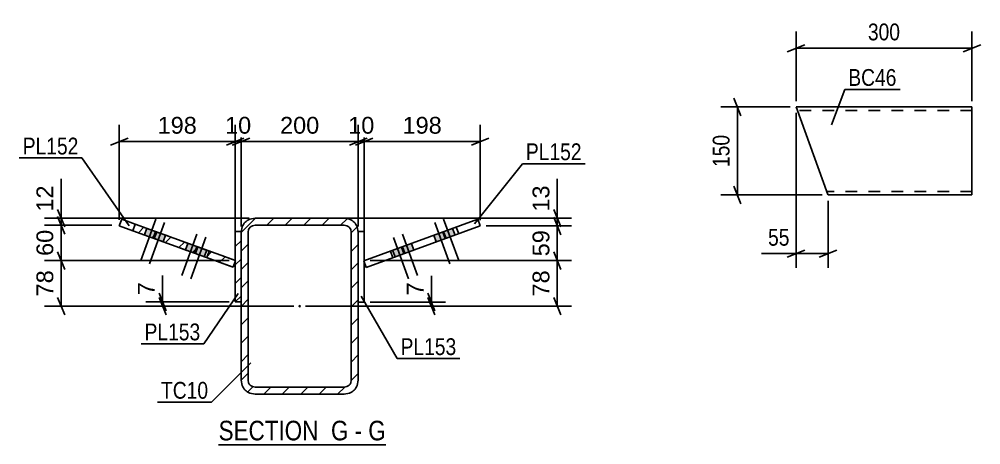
# Model space of a CAD drawing. Header units: millimetres. Extents: x 0 to 841, y 0 to 594.
# Drawn here: x 378.8 to 542.8, y 147.5 to 220 of the extents above; entities that cross this region are included whole.
import ezdxf

# ---------------------------------------------------------------- set-up
doc = ezdxf.new("R2010")
doc.units = ezdxf.units.MM
doc.linetypes.add('DXK_LINE_DOT2', pattern=[3.9198, 1.9599, -1.9599])
doc.linetypes.add('DXK_LINE_DOT3', pattern=[5.9187, 2.979, -0.9799, 0.9799, -0.9799])
doc.styles.add('Arial', font='arial.ttf', dxfattribs={"height": 0.2})
doc.styles.add('Arial Narrow', font='ARIALN.TTF', dxfattribs={"height": 0.2})

# ---------------------------------------------------------------- blocks, each defined once
blk = doc.blocks.new('Unknown-284856302-17 - 27650')
at = {"color": 6, "linetype": 'Continuous'}
blk.add_line((412.8, 147.52), (441.3, 147.52), dxfattribs=at)
at = {"color": 0, "linetype": 'Continuous'}
for points in [[(430.91, 148.27), (430.91, 151.77), (412.8, 151.77), (412.8, 148.27)], [(434.94, 148.27), (434.94, 151.77), (431.96, 151.77), (431.96, 148.27)], [(437.27, 148.27), (437.27, 151.77), (435.99, 151.77), (435.99, 148.27)], [(441.3, 148.27), (441.3, 151.77), (438.32, 151.77), (438.32, 148.27)]]:
    blk.add_wipeout(points, dxfattribs=at)
at = {"color": 7, "linetype": 'Continuous', "style": 'Arial Narrow'}
for s, p in [('SECTION ', (412.8, 148.27)), ('G', (431.96, 148.27)), ('G', (438.32, 148.27)), ('-', (435.99, 148.27))]:
    blk.add_text(s, height=3.34, dxfattribs=at).set_placement(p)
blk = doc.blocks.new('Bolt-284856302-27765 - 27650')
at = {"linetype": 'Continuous'}
for points in [[(449.89, 182.09), (451.59, 182.71), (451.17, 183.84), (449.48, 183.22)], [(451.42, 182.65), (453.11, 183.26), (452.7, 184.39), (451.01, 183.78)], [(442.88, 179.54), (444.57, 180.16), (444.16, 181.28), (442.47, 180.67)], [(444.41, 180.1), (446.1, 180.71), (445.69, 181.84), (444, 181.22)]]:
    blk.add_hatch(color=1, dxfattribs=at).paths.add_polyline_path(points)
at = {"color": 1, "linetype": 'Continuous'}
for p, q in [((449.65, 185.41), (452.21, 178.36)), ((451.17, 185.96), (453.74, 178.92)), ((451.01, 183.78), (451.42, 182.65)), ((451.17, 183.84), (451.59, 182.71)), ((452.7, 184.39), (453.11, 183.26)), ((442.63, 182.86), (445.2, 175.81)), ((444.16, 183.41), (446.73, 176.36)), ((449.48, 183.22), (449.89, 182.09)), ((442.47, 180.67), (442.88, 179.54)), ((444, 181.22), (444.41, 180.1)), ((444.16, 181.28), (444.57, 180.16)), ((445.69, 181.84), (446.1, 180.71))]:
    blk.add_line(p, q, dxfattribs=at)
blk = doc.blocks.new('Bolt-284856302-27768 - 27650')
at = {"linetype": 'Continuous'}
for points in [[(400.14, 183.28), (401.83, 182.67), (402.24, 183.79), (400.55, 184.41)], [(401.65, 182.73), (403.34, 182.12), (403.75, 183.24), (402.06, 183.86)], [(407.16, 180.73), (408.85, 180.11), (409.26, 181.24), (407.57, 181.85)], [(408.67, 180.18), (410.36, 179.56), (410.77, 180.69), (409.08, 181.3)]]:
    blk.add_hatch(color=1, dxfattribs=at).paths.add_polyline_path(points)
at = {"color": 1, "linetype": 'Continuous'}
for p, q in [((402.08, 185.98), (399.51, 178.93)), ((403.59, 185.43), (401.02, 178.38)), ((400.55, 184.41), (400.14, 183.28)), ((402.06, 183.86), (401.65, 182.73)), ((402.24, 183.79), (401.83, 182.67)), ((403.75, 183.24), (403.34, 182.12)), ((409.1, 183.43), (406.53, 176.38)), ((410.61, 182.88), (408.04, 175.83)), ((407.57, 181.85), (407.16, 180.73)), ((409.08, 181.3), (408.67, 180.18)), ((409.26, 181.24), (408.85, 180.11)), ((410.77, 180.69), (410.36, 179.56))]:
    blk.add_line(p, q, dxfattribs=at)
blk = doc.blocks.new('Part-284856302-27656 - 27650')
at = {"linetype": 'Continuous'}
h = blk.add_hatch(dxfattribs=at)
h.set_pattern_fill('', scale=0.7, style=0, pattern_type=0)
h.set_pattern_definition([(45, (416.6192, 158.5353), (-1.57154, 1.57154), [])])
h.paths.add_polyline_path([(416.62, 183.74), (416.62, 158.54), (416.8, 157.62), (417.32, 156.84), (418.1, 156.32), (419.02, 156.14), (434.22, 156.14), (435.14, 156.32), (435.92, 156.84), (436.44, 157.62), (436.62, 158.54), (436.62, 183.74), (436.44, 184.65), (435.92, 185.43), (435.14, 185.95), (434.22, 186.14), (419.02, 186.14), (418.1, 185.95), (417.32, 185.43), (416.8, 184.65)])
h.paths.add_polyline_path([(418.17, 184.58), (418.56, 184.84), (419.02, 184.94), (434.22, 184.94), (434.68, 184.84), (435.07, 184.58), (435.33, 184.19), (435.42, 183.74), (435.42, 158.54), (435.33, 158.08), (435.07, 157.69), (434.68, 157.43), (434.22, 157.34), (419.02, 157.34), (418.56, 157.43), (418.17, 157.69), (417.91, 158.08), (417.82, 158.54), (417.82, 183.74), (417.91, 184.19)])
blk.add_hatch(color=246, dxfattribs=at).paths.add_polyline_path([(426.62, 171.04, -1), (426.62, 171.24, -1)])
at = {"color": 2, "linetype": 'Continuous'}
for p, q in [((419.02, 186.14), (418.1, 185.95)), ((419.02, 186.14), (434.22, 186.14)), ((435.14, 185.95), (434.22, 186.14)), ((416.8, 184.65), (416.62, 183.74)), ((416.62, 158.54), (416.62, 183.74)), ((417.82, 183.74), (417.91, 184.19)), ((417.82, 158.54), (417.82, 183.74)), ((418.56, 184.84), (419.02, 184.94)), ((419.02, 184.94), (434.22, 184.94)), ((434.22, 184.94), (434.68, 184.84)), ((435.33, 184.19), (435.42, 183.74)), ((435.42, 158.54), (435.42, 183.74)), ((436.62, 183.74), (436.44, 184.65)), ((436.62, 158.54), (436.62, 183.74)), ((416.62, 158.54), (416.8, 157.62)), ((417.91, 158.08), (417.82, 158.54)), ((419.02, 157.34), (418.56, 157.43)), ((434.68, 157.43), (434.22, 157.34)), ((435.42, 158.54), (435.33, 158.08)), ((436.44, 157.62), (436.62, 158.54)), ((418.1, 156.32), (419.02, 156.14)), ((419.02, 157.34), (434.22, 157.34)), ((419.02, 156.14), (434.22, 156.14)), ((434.22, 156.14), (435.14, 156.32))]:
    blk.add_line(p, q, dxfattribs=at)
at = {"color": 7, "linetype": 'DXK_LINE_DOT3'}
blk.add_line((426.62, 171.14), (426.62, 171.14), dxfattribs=at)
at = {"color": 246, "linetype": 'DXK_LINE_DOT2'}
blk.add_line((426.62, 171.14), (426.62, 171.14), dxfattribs=at)
at = {"color": 246, "linetype": 'Continuous'}
blk.add_circle((426.62, 171.14), 0.1, dxfattribs=at)
at = {"color": 2, "linetype": 'Continuous'}
for centre, radius, start, end in [((419.02, 183.74), 2.4, 112.5, 157.5), ((434.22, 183.74), 2.4, 22.5, 67.5), ((419.02, 183.74), 1.2, 112.5, 157.5), ((434.22, 183.74), 1.2, 22.5, 67.5), ((419.02, 158.54), 2.4, 202.5, 247.5), ((419.02, 158.54), 1.2, 202.5, 247.5), ((434.22, 158.54), 1.2, 292.5, 337.5), ((434.22, 158.54), 2.4, 292.5, 337.5)]:
    blk.add_arc(centre, radius, start, end, dxfattribs=at)
blk = doc.blocks.new('Part-284856302-27720 - 27650')
at = {"color": 2, "linetype": 'Continuous'}
for p, q in [((456.99, 185.95), (437.57, 178.88)), ((457.4, 184.82), (456.99, 185.95)), ((457.4, 184.82), (437.98, 177.76)), ((453.74, 183.49), (453.33, 184.62)), ((437.98, 177.76), (437.57, 178.88))]:
    blk.add_line(p, q, dxfattribs=at)
at = {"color": 7, "linetype": 'DXK_LINE_DOT2'}
blk.add_line((442.5, 179.4), (442.09, 180.53), dxfattribs=at)
blk = doc.blocks.new('Part-284856302-27689 - 27650')
at = {"color": 2, "linetype": 'Continuous'}
for p, q in [((436.62, 183.85), (436.62, 183.74)), ((437.62, 183.85), (436.62, 183.85)), ((437.62, 183.85), (437.62, 171.85)), ((436.62, 171.85), (437.62, 171.85))]:
    blk.add_line(p, q, dxfattribs=at)
at = {"color": 7, "linetype": 'DXK_LINE_DOT2'}
blk.add_line((436.62, 183.74), (436.62, 171.85), dxfattribs=at)
blk = doc.blocks.new('Part-284856302-27695 - 27650')
at = {"linetype": 'Continuous'}
h = blk.add_hatch(dxfattribs=at)
h.set_pattern_fill('', scale=0.7, style=0, pattern_type=0)
h.set_pattern_definition([(45, (415.6195, 171.8738), (-1.57154, 1.57154), [])])
h.paths.add_polyline_path([(415.62, 183.87), (415.62, 171.87), (416.62, 171.87), (416.62, 183.87)])
at = {"color": 7, "linetype": 'DXK_LINE_DOT2'}
for p, q in [((415.62, 183.87), (416.62, 183.87)), ((415.62, 171.87), (415.62, 183.87)), ((416.62, 183.87), (416.62, 171.87)), ((416.62, 171.87), (415.62, 171.87))]:
    blk.add_line(p, q, dxfattribs=at)
at = {"color": 2, "linetype": 'Continuous'}
for p, q in [((415.62, 171.87), (415.62, 183.87)), ((416.62, 183.87), (415.62, 183.87)), ((416.62, 171.87), (416.62, 183.87)), ((416.62, 171.87), (415.62, 171.87))]:
    blk.add_line(p, q, dxfattribs=at)
blk = doc.blocks.new('Part-284856302-27723 - 27650')
at = {"linetype": 'Continuous'}
h = blk.add_hatch(dxfattribs=at)
h.set_pattern_fill('', scale=0.7, style=0, pattern_type=0)
h.set_pattern_definition([(45, (415.2596, 177.7787), (-1.57154, 1.57154), [])])
h.paths.add_polyline_path([(398.18, 183.99), (415.26, 177.78), (415.67, 178.91), (398.59, 185.12)])
at = {"color": 2, "linetype": 'Continuous'}
for p, q in [((395.86, 184.84), (396.27, 185.97)), ((396.27, 185.97), (398.59, 185.12)), ((398.18, 183.99), (395.86, 184.84)), ((398.18, 183.99), (398.59, 185.12)), ((415.26, 177.78), (398.18, 183.99)), ((398.59, 185.12), (415.67, 178.91)), ((415.67, 178.91), (415.26, 177.78))]:
    blk.add_line(p, q, dxfattribs=at)
at = {"color": 7, "linetype": 'DXK_LINE_DOT2'}
for p, q in [((398.18, 183.99), (415.26, 177.78)), ((398.59, 185.12), (415.67, 178.91)), ((410.78, 179.41), (411.19, 180.54)), ((415.67, 178.91), (415.26, 177.78))]:
    blk.add_line(p, q, dxfattribs=at)
blk = doc.blocks.new('Part-284856302-32569 - 32568')
at = {"color": 2, "linetype": 'Continuous'}
for p, q in [((541.27, 205.1), (511.27, 205.1)), ((516.69, 190.19), (511.27, 205.1)), ((541.27, 205.1), (541.27, 190.1)), ((516.73, 190.1), (516.69, 190.19)), ((541.27, 190.1), (516.73, 190.1))]:
    blk.add_line(p, q, dxfattribs=at)
at = {"color": 7, "linetype": 'DXK_LINE_DOT2'}
for p, q in [((541.27, 204.5), (511.49, 204.5)), ((516.51, 190.7), (516.49, 190.74)), ((541.27, 190.7), (516.51, 190.7)), ((541.27, 190.7), (541.27, 190.74))]:
    blk.add_line(p, q, dxfattribs=at)
blk = doc.blocks.new('StraightDimension-284856302-31022 - 27650')
at = {"color": 7, "linetype": 'Continuous'}
for p, q in [((385.35, 187.64), (386.55, 184.64)), ((418.02, 186.14), (383.1, 186.14)), ((386.55, 183.44), (385.35, 186.44)), ((385.95, 184.94), (385.95, 186.14)), ((394.6, 184.94), (383.1, 184.94))]:
    blk.add_line(p, q, dxfattribs=at)
at = {"color": 0}
blk.add_wipeout([(385.2, 192.31), (381, 192.31), (381, 186.66), (385.2, 186.66)], dxfattribs=at)
at = {"color": 7, "linetype": 'Continuous'}
blk.add_line((385.95, 186.14), (385.95, 192.83), dxfattribs=at)
blk.add_line((385.95, 186.14), (385.95, 192.83), dxfattribs=at)
at = {"color": 3, "style": 'Arial'}
blk.add_text('12', height=2.865, rotation=90.0002, dxfattribs=at).set_placement((384.6, 187.26))
blk = doc.blocks.new('StraightDimension-284856302-30988 - 27650')
at = {"color": 7, "linetype": 'Continuous'}
for p, q in [((469.95, 187.64), (471.15, 184.64)), ((433.5, 186.14), (472.95, 186.14)), ((471.15, 183.32), (469.95, 186.32)), ((470.55, 184.82), (470.55, 186.14)), ((458.4, 184.82), (472.95, 184.82))]:
    blk.add_line(p, q, dxfattribs=at)
at = {"color": 0}
blk.add_wipeout([(469.8, 192.31), (465.6, 192.31), (465.6, 186.66), (469.8, 186.66)], dxfattribs=at)
at = {"color": 7, "linetype": 'Continuous'}
blk.add_line((470.55, 186.14), (470.55, 192.83), dxfattribs=at)
blk.add_line((470.55, 186.14), (470.55, 192.83), dxfattribs=at)
at = {"color": 3, "style": 'Arial'}
blk.add_text('13', height=2.865, rotation=90.0002, dxfattribs=at).set_placement((469.2, 187.26))
blk = doc.blocks.new('StraightDimension-284856302-30989 - 27650')
at = {"color": 7, "linetype": 'Continuous'}
for p, q in [((469.95, 186.32), (471.15, 183.32)), ((458.4, 184.82), (472.95, 184.82)), ((470.55, 178.9), (470.55, 184.82)), ((471.15, 177.4), (469.95, 180.4)), ((438.62, 178.9), (472.95, 178.9))]:
    blk.add_line(p, q, dxfattribs=at)
at = {"color": 0}
blk.add_wipeout([(469.8, 184.69), (465.6, 184.69), (465.6, 179.04), (469.8, 179.04)], dxfattribs=at)
at = {"color": 3, "style": 'Arial'}
blk.add_text('59', height=2.865, rotation=90.0002, dxfattribs=at).set_placement((469.2, 179.64))
blk = doc.blocks.new('StraightDimension-284856302-31024 - 27650')
at = {"color": 7, "linetype": 'Continuous'}
for p, q in [((385.35, 180.42), (386.55, 177.42)), ((414.62, 178.92), (383.1, 178.92)), ((385.95, 171.14), (385.95, 178.92)), ((386.55, 169.64), (385.35, 172.64)), ((425.62, 171.14), (383.1, 171.14))]:
    blk.add_line(p, q, dxfattribs=at)
at = {"color": 0}
blk.add_wipeout([(385.2, 177.85), (381, 177.85), (381, 172.21), (385.2, 172.21)], dxfattribs=at)
at = {"color": 3, "style": 'Arial'}
blk.add_text('78', height=2.865, rotation=90.0002, dxfattribs=at).set_placement((384.6, 172.81))
blk = doc.blocks.new('StraightDimension-284856302-31083 - 27650')
at = {"color": 7, "linetype": 'Continuous'}
for p, q in [((448.49, 173.35), (449.69, 170.35)), ((449.69, 169.64), (448.49, 172.64)), ((427.62, 171.14), (451.49, 171.14)), ((438.62, 171.85), (451.49, 171.85)), ((449.09, 171.14), (449.09, 171.85))]:
    blk.add_line(p, q, dxfattribs=at)
at = {"color": 0}
blk.add_wipeout([(448.34, 175.8), (444.14, 175.8), (444.14, 172.38), (448.34, 172.38)], dxfattribs=at)
at = {"color": 7, "linetype": 'Continuous'}
blk.add_line((449.09, 171.85), (449.09, 176.33), dxfattribs=at)
blk.add_line((449.09, 171.85), (449.09, 176.33), dxfattribs=at)
at = {"color": 3, "style": 'Arial'}
blk.add_text('7', height=2.87, rotation=90.0002, dxfattribs=at).set_placement((447.74, 172.98))
blk = doc.blocks.new('StraightDimension-284856302-30990 - 27650')
at = {"color": 7, "linetype": 'Continuous'}
for p, q in [((469.95, 180.4), (471.15, 177.4)), ((438.62, 178.9), (472.95, 178.9)), ((470.55, 171.14), (470.55, 178.9)), ((471.15, 169.64), (469.95, 172.64)), ((427.62, 171.14), (472.95, 171.14))]:
    blk.add_line(p, q, dxfattribs=at)
at = {"color": 0}
blk.add_wipeout([(469.8, 177.84), (465.6, 177.84), (465.6, 172.2), (469.8, 172.2)], dxfattribs=at)
at = {"color": 3, "style": 'Arial'}
blk.add_text('78', height=2.865, rotation=90.0002, dxfattribs=at).set_placement((469.2, 172.8))
blk = doc.blocks.new('StraightDimension-284856302-31023 - 27650')
at = {"color": 7, "linetype": 'Continuous'}
for p, q in [((385.35, 186.44), (386.55, 183.44)), ((394.6, 184.94), (383.1, 184.94)), ((385.95, 178.92), (385.95, 184.94)), ((386.55, 177.42), (385.35, 180.42)), ((414.62, 178.92), (383.1, 178.92))]:
    blk.add_line(p, q, dxfattribs=at)
at = {"color": 0}
blk.add_wipeout([(385.2, 184.75), (381, 184.75), (381, 179.11), (385.2, 179.11)], dxfattribs=at)
at = {"color": 3, "style": 'Arial'}
blk.add_text('60', height=2.865, rotation=90.0002, dxfattribs=at).set_placement((384.6, 179.71))
blk = doc.blocks.new('StraightDimension-284856302-31097 - 27650')
at = {"color": 7, "linetype": 'Continuous'}
for p, q in [((402.65, 173.37), (403.85, 170.37)), ((403.85, 169.64), (402.65, 172.64)), ((414.62, 171.87), (400.4, 171.87)), ((425.62, 171.14), (400.4, 171.14)), ((403.25, 171.14), (403.25, 171.87))]:
    blk.add_line(p, q, dxfattribs=at)
at = {"color": 0}
blk.add_wipeout([(402.5, 175.82), (398.3, 175.82), (398.3, 172.4), (402.5, 172.4)], dxfattribs=at)
at = {"color": 7, "linetype": 'Continuous'}
blk.add_line((403.25, 171.87), (403.25, 176.35), dxfattribs=at)
blk.add_line((403.25, 171.87), (403.25, 176.35), dxfattribs=at)
at = {"color": 3, "style": 'Arial'}
blk.add_text('7', height=2.87, rotation=90.0002, dxfattribs=at).set_placement((401.9, 173))
blk = doc.blocks.new('StraightDimension-284856302-31622 - 27650')
at = {"color": 7, "linetype": 'Continuous'}
for p, q in [((437.62, 179.9), (437.62, 202.04)), ((457.4, 185.82), (457.4, 202.04)), ((439.12, 199.79), (436.12, 198.59)), ((437.62, 199.19), (457.4, 199.19)), ((455.9, 198.59), (458.9, 199.79))]:
    blk.add_line(p, q, dxfattribs=at)
at = {"color": 0}
blk.add_wipeout([(451.44, 199.94), (451.44, 204.14), (443.57, 204.14), (443.57, 199.94)], dxfattribs=at)
at = {"color": 3, "style": 'Arial'}
blk.add_text('198', height=2.865, dxfattribs=at).set_placement((444.17, 200.54))
blk = doc.blocks.new('StraightDimension-284856302-31623 - 27650')
at = {"color": 7, "linetype": 'Continuous'}
for p, q in [((436.62, 184.74), (436.62, 202.04)), ((437.62, 179.9), (437.62, 202.04)), ((435.12, 198.59), (438.12, 199.79)), ((439.12, 199.79), (436.12, 198.59)), ((436.62, 199.19), (437.62, 199.19))]:
    blk.add_line(p, q, dxfattribs=at)
at = {"color": 0}
blk.add_wipeout([(439.94, 199.94), (439.94, 204.14), (434.3, 204.14), (434.3, 199.94)], dxfattribs=at)
at = {"color": 3, "style": 'Arial'}
blk.add_text('10', height=2.865, dxfattribs=at).set_placement((434.9, 200.54))
blk = doc.blocks.new('StraightDimension-284856302-31624 - 27650')
at = {"color": 7, "linetype": 'Continuous'}
for p, q in [((416.62, 184.74), (416.62, 202.04)), ((436.62, 184.74), (436.62, 202.04)), ((418.12, 199.79), (415.12, 198.59)), ((416.62, 199.19), (436.62, 199.19)), ((435.12, 198.59), (438.12, 199.79))]:
    blk.add_line(p, q, dxfattribs=at)
at = {"color": 0}
blk.add_wipeout([(430.55, 199.94), (430.55, 204.14), (422.68, 204.14), (422.68, 199.94)], dxfattribs=at)
at = {"color": 3, "style": 'Arial'}
blk.add_text('200', height=2.865, dxfattribs=at).set_placement((423.28, 200.54))
blk = doc.blocks.new('StraightDimension-284856302-31625 - 27650')
at = {"color": 7, "linetype": 'Continuous'}
for p, q in [((415.62, 179.92), (415.62, 202.04)), ((416.62, 184.74), (416.62, 202.04)), ((414.12, 198.59), (417.12, 199.79)), ((418.12, 199.79), (415.12, 198.59)), ((415.62, 199.19), (416.62, 199.19))]:
    blk.add_line(p, q, dxfattribs=at)
at = {"color": 0}
blk.add_wipeout([(418.94, 199.94), (418.94, 204.14), (413.3, 204.14), (413.3, 199.94)], dxfattribs=at)
at = {"color": 3, "style": 'Arial'}
blk.add_text('10', height=2.865, dxfattribs=at).set_placement((413.9, 200.54))
blk = doc.blocks.new('StraightDimension-284856302-31626 - 27650')
at = {"color": 7, "linetype": 'Continuous'}
for p, q in [((395.86, 185.84), (395.86, 202.04)), ((415.62, 179.92), (415.62, 202.04)), ((397.36, 199.79), (394.36, 198.59)), ((395.86, 199.19), (415.62, 199.19)), ((414.12, 198.59), (417.12, 199.79))]:
    blk.add_line(p, q, dxfattribs=at)
at = {"color": 0}
blk.add_wipeout([(409.67, 199.94), (409.67, 204.14), (401.8, 204.14), (401.8, 199.94)], dxfattribs=at)
at = {"color": 3, "style": 'Arial'}
blk.add_text('198', height=2.865, dxfattribs=at).set_placement((402.4, 200.54))
blk = doc.blocks.new('StraightDimension-284856302-32828 - 32568')
at = {"color": 7, "linetype": 'Continuous'}
for p, q in [((511.27, 206.1), (511.27, 217.95)), ((541.27, 206.1), (541.27, 217.95)), ((512.77, 215.7), (509.77, 214.5)), ((511.27, 215.1), (541.27, 215.1)), ((539.77, 214.5), (542.77, 215.7))]:
    blk.add_line(p, q, dxfattribs=at)
at = {"color": 0}
blk.add_wipeout([(529.61, 215.85), (529.61, 220.05), (522.92, 220.05), (522.92, 215.85)], dxfattribs=at)
at = {"color": 3, "style": 'Arial Narrow'}
blk.add_text('300', height=2.863, dxfattribs=at).set_placement((523.52, 216.45))
blk = doc.blocks.new('StraightDimension-284856302-32816 - 32568')
at = {"color": 7, "linetype": 'Continuous'}
for p, q in [((511.27, 204.1), (511.27, 177.7)), ((516.73, 189.1), (516.73, 177.7)), ((509.77, 179.5), (512.77, 180.7)), ((518.23, 180.7), (515.23, 179.5)), ((511.27, 180.1), (516.73, 180.1))]:
    blk.add_line(p, q, dxfattribs=at)
at = {"color": 0}
blk.add_wipeout([(510.74, 180.85), (510.74, 185.05), (505.89, 185.05), (505.89, 180.85)], dxfattribs=at)
at = {"color": 7, "linetype": 'Continuous'}
blk.add_line((511.27, 180.1), (505.36, 180.1), dxfattribs=at)
blk.add_line((511.27, 180.1), (505.36, 180.1), dxfattribs=at)
at = {"color": 3, "style": 'Arial Narrow'}
blk.add_text('55', height=2.863, dxfattribs=at).set_placement((506.49, 181.45))
blk = doc.blocks.new('StraightDimension-284856302-32821 - 32568')
at = {"color": 7, "linetype": 'Continuous'}
for p, q in [((510.27, 205.1), (498.42, 205.1)), ((501.87, 203.6), (500.67, 206.6)), ((501.27, 190.1), (501.27, 205.1)), ((500.67, 191.6), (501.87, 188.6)), ((515.73, 190.1), (498.42, 190.1))]:
    blk.add_line(p, q, dxfattribs=at)
at = {"color": 0}
blk.add_wipeout([(500.52, 200.94), (496.32, 200.94), (496.32, 194.26), (500.52, 194.26)], dxfattribs=at)
at = {"color": 3, "style": 'Arial Narrow'}
blk.add_text('150', height=2.863, rotation=90.0002, dxfattribs=at).set_placement((499.92, 194.86))
blk = doc.blocks.new('Mark-284856302-31110 - 27650')
at = {"color": 0}
blk.add_wipeout([(388.9, 197), (388.9, 200), (379.4, 200), (379.4, 197)], dxfattribs=at)
blk.add_wipeout([(388.9, 197), (388.9, 200), (379.4, 200), (379.4, 197)], dxfattribs=at)
at = {"color": 30, "linetype": 'Continuous'}
for p in [(378.8, 196.4), (397.53, 184.81)]:
    blk.add_line(p, (389.5, 196.4), dxfattribs=at)
at = {"color": 3, "style": 'Arial Narrow'}
blk.add_text('PL152', height=2.863, dxfattribs=at).set_placement((379.4, 197))
blk = doc.blocks.new('Mark-284856302-31117 - 27650')
at = {"color": 0}
blk.add_wipeout([(474.7, 196.03), (474.7, 199.03), (465.2, 199.03), (465.2, 196.03)], dxfattribs=at)
blk.add_wipeout([(474.7, 196.03), (474.7, 199.03), (465.2, 199.03), (465.2, 196.03)], dxfattribs=at)
at = {"color": 30, "linetype": 'Continuous'}
for p, q in [((456.45, 185.2), (464.6, 195.43)), ((464.6, 195.43), (475.3, 195.43))]:
    blk.add_line(p, q, dxfattribs=at)
at = {"color": 3, "style": 'Arial Narrow'}
blk.add_text('PL152', height=2.863, dxfattribs=at).set_placement((465.2, 196.03))
blk = doc.blocks.new('Mark-284856302-31126 - 27650')
at = {"color": 0}
blk.add_wipeout([(409.67, 165.32), (409.67, 168.32), (400.17, 168.32), (400.17, 165.32)], dxfattribs=at)
blk.add_wipeout([(409.67, 165.32), (409.67, 168.32), (400.17, 168.32), (400.17, 165.32)], dxfattribs=at)
at = {"color": 30, "linetype": 'Continuous'}
for p in [(416.15, 173.32), (399.57, 164.72)]:
    blk.add_line(p, (410.27, 164.72), dxfattribs=at)
at = {"color": 3, "style": 'Arial Narrow'}
blk.add_text('PL153', height=2.863, dxfattribs=at).set_placement((400.17, 165.32))
blk = doc.blocks.new('Mark-284856302-31134 - 27650')
at = {"color": 0}
blk.add_wipeout([(453.34, 162.81), (453.34, 165.81), (443.83, 165.81), (443.83, 162.81)], dxfattribs=at)
blk.add_wipeout([(453.34, 162.81), (453.34, 165.81), (443.83, 165.81), (443.83, 162.81)], dxfattribs=at)
at = {"color": 30, "linetype": 'Continuous'}
for p, q in [((437.13, 172.82), (443.23, 162.21)), ((443.23, 162.21), (453.94, 162.21))]:
    blk.add_line(p, q, dxfattribs=at)
at = {"color": 3, "style": 'Arial Narrow'}
blk.add_text('PL153', height=2.863, dxfattribs=at).set_placement((443.83, 162.81))
blk = doc.blocks.new('Mark-284856302-31142 - 27650')
at = {"color": 0}
blk.add_wipeout([(411.01, 155.37), (411.01, 158.37), (402.98, 158.37), (402.98, 155.37)], dxfattribs=at)
blk.add_wipeout([(411.01, 155.37), (411.01, 158.37), (402.98, 158.37), (402.98, 155.37)], dxfattribs=at)
at = {"color": 30, "linetype": 'Continuous'}
for p in [(418.28, 161.5), (402.38, 154.77)]:
    blk.add_line(p, (411.61, 154.77), dxfattribs=at)
at = {"color": 3, "style": 'Arial Narrow'}
blk.add_text('TC10', height=2.863, dxfattribs=at).set_placement((402.98, 155.37))
blk = doc.blocks.new('Mark-284856302-33255 - 32568')
at = {"color": 0}
blk.add_wipeout([(528.4, 208.69), (528.4, 211.69), (520.18, 211.69), (520.18, 208.69)], dxfattribs=at)
blk.add_wipeout([(528.4, 208.69), (528.4, 211.69), (520.18, 211.69), (520.18, 208.69)], dxfattribs=at)
at = {"color": 30, "linetype": 'Continuous'}
for p, q in [((517.3, 202.07), (519.58, 208.09)), ((519.58, 208.09), (529, 208.09))]:
    blk.add_line(p, q, dxfattribs=at)
at = {"color": 3, "style": 'Arial Narrow'}
blk.add_text('BC46', height=2.863, dxfattribs=at).set_placement((520.18, 208.69))

msp = doc.modelspace()

# ---------------------------------------------------------------- block references
for name in ['StraightDimension-284856302-32828 - 32568', 'Part-284856302-32569 - 32568', 'Part-284856302-27723 - 27650', 'Bolt-284856302-27768 - 27650', 'Part-284856302-27656 - 27650', 'Part-284856302-27720 - 27650', 'Bolt-284856302-27765 - 27650', 'Part-284856302-27695 - 27650', 'Part-284856302-27689 - 27650', 'Unknown-284856302-17 - 27650']:
    msp.add_blockref(name, (0, 0))

# ---------------------------------------------------------------- next in the draw order: block references
for name in ['StraightDimension-284856302-32816 - 32568', 'StraightDimension-284856302-31022 - 27650', 'StraightDimension-284856302-30988 - 27650', 'StraightDimension-284856302-31024 - 27650', 'StraightDimension-284856302-31083 - 27650', 'Mark-284856302-31142 - 27650']:
    msp.add_blockref(name, (0, 0))

# ---------------------------------------------------------------- next in the draw order: block references
for name in ['Mark-284856302-33255 - 32568', 'StraightDimension-284856302-32821 - 32568', 'StraightDimension-284856302-31023 - 27650', 'StraightDimension-284856302-30989 - 27650', 'StraightDimension-284856302-31097 - 27650']:
    msp.add_blockref(name, (0, 0))

# ---------------------------------------------------------------- next in the draw order: block references
for name in ['StraightDimension-284856302-30990 - 27650', 'Mark-284856302-31126 - 27650']:
    msp.add_blockref(name, (0, 0))

# ---------------------------------------------------------------- next in the draw order: block references
for name in ['StraightDimension-284856302-31622 - 27650', 'Mark-284856302-31134 - 27650']:
    msp.add_blockref(name, (0, 0))

# ---------------------------------------------------------------- next in the draw order: block references
for name in ['StraightDimension-284856302-31623 - 27650', 'Mark-284856302-31117 - 27650']:
    msp.add_blockref(name, (0, 0))

# ---------------------------------------------------------------- next in the draw order: block references
msp.add_blockref('StraightDimension-284856302-31624 - 27650', (0, 0))

# ---------------------------------------------------------------- next in the draw order: block references
msp.add_blockref('StraightDimension-284856302-31625 - 27650', (0, 0))

# ---------------------------------------------------------------- next in the draw order: block references
msp.add_blockref('StraightDimension-284856302-31626 - 27650', (0, 0))

# ---------------------------------------------------------------- next in the draw order: block references
msp.add_blockref('Mark-284856302-31110 - 27650', (0, 0))

doc.saveas('drawing.dxf')
